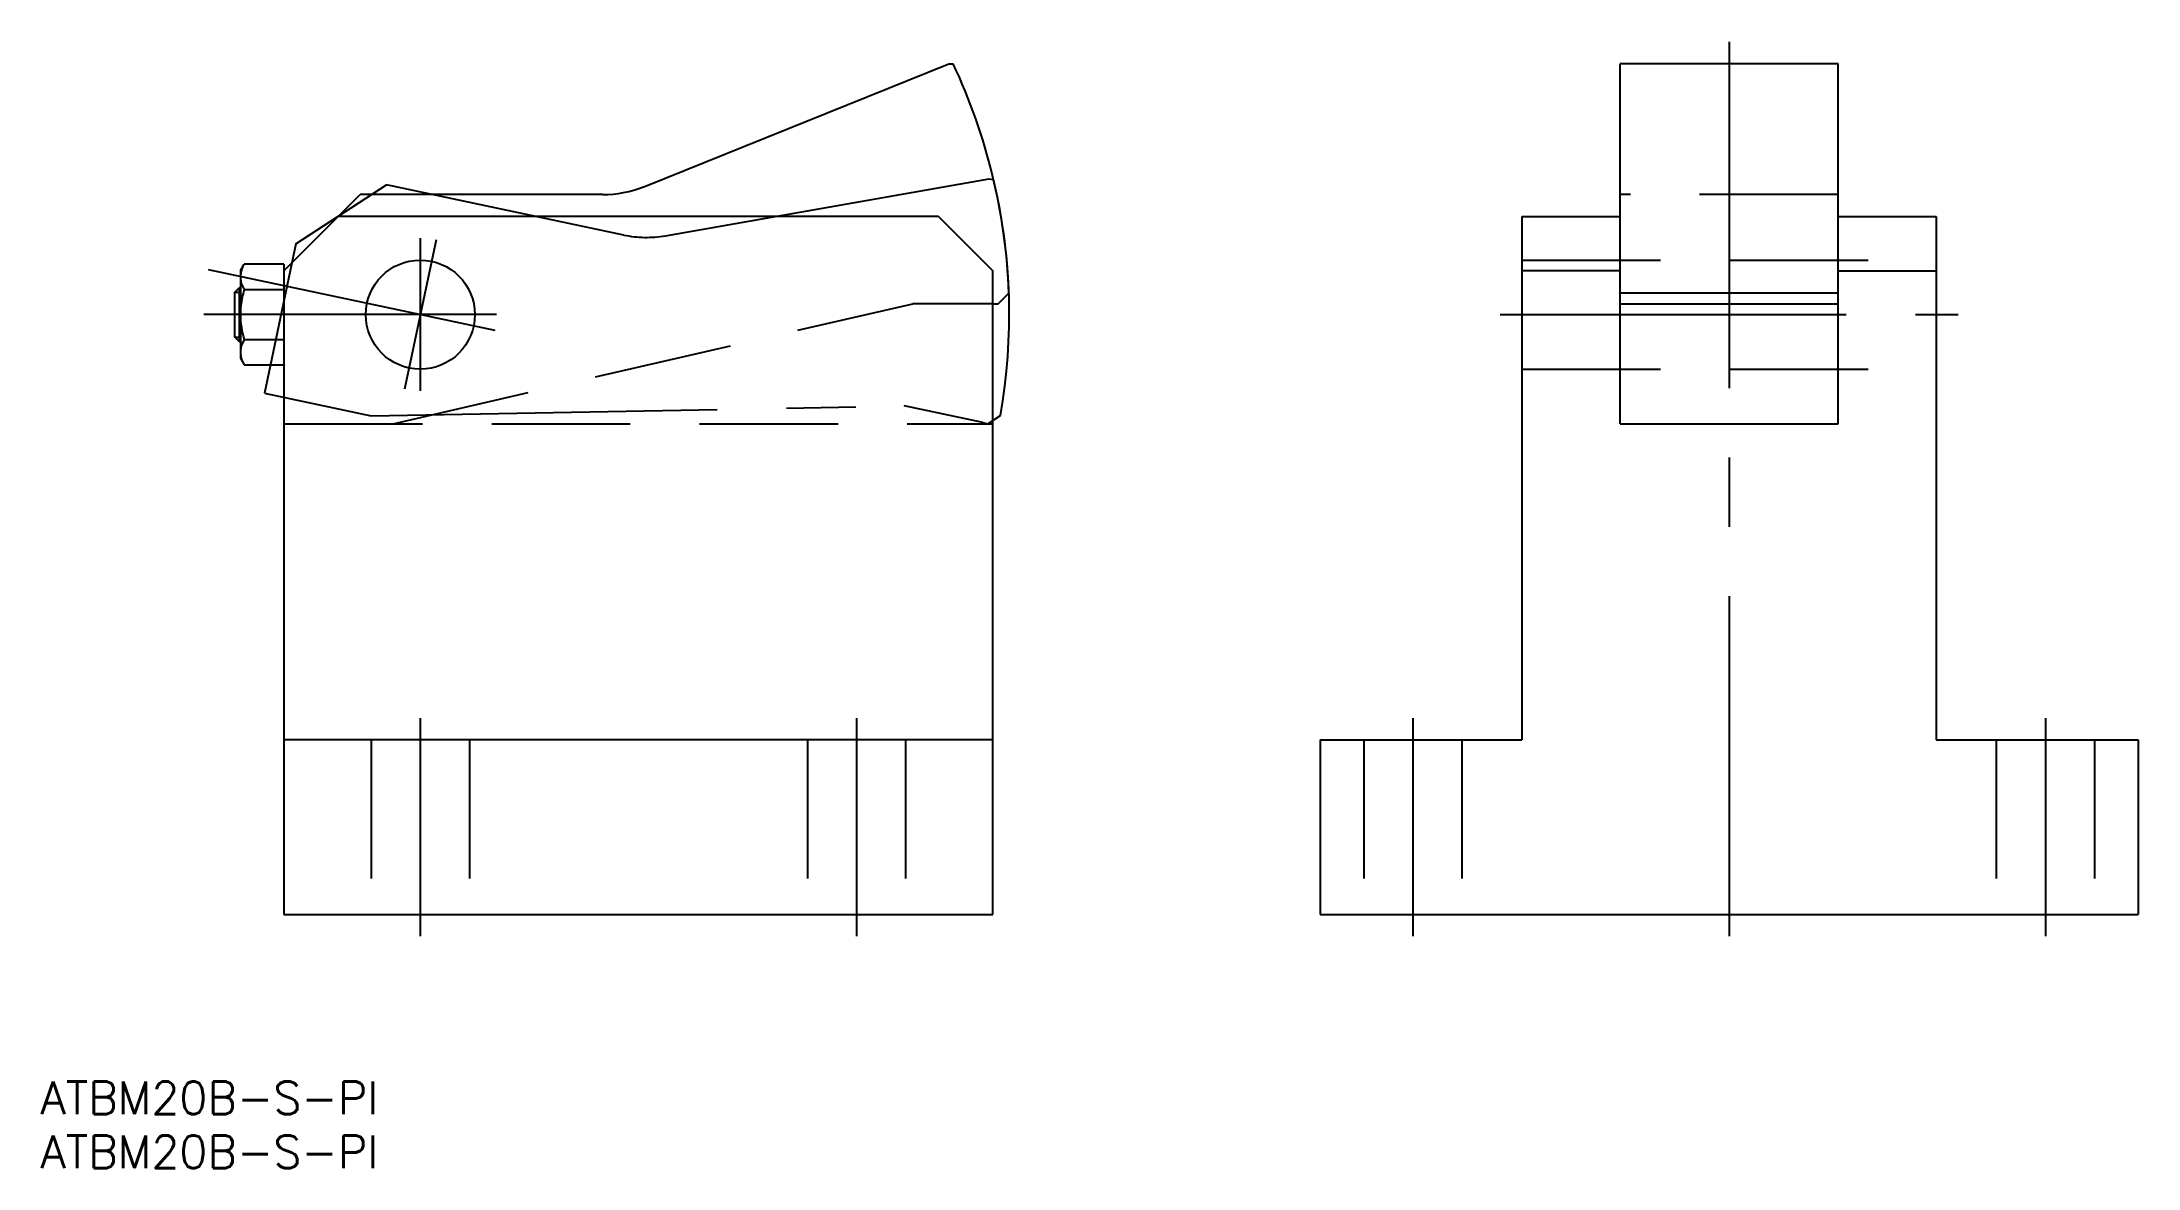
# Model space of a CAD drawing. Extents: x -22 to 170, y -23 to 80.
import ezdxf

# ---------------------------------------------------------------- set-up
doc = ezdxf.new("R2010")
doc.units = 0
for name, pattern in [('CENTER', [50.8, 31.75, -6.35, 6.35, -6.35]), ('DASHED', [19.05, 12.7, -6.35]), ('PHANTOM', [63.5, 31.75, -6.35, 6.35, -6.35, 6.35, -6.35])]:
    doc.linetypes.add(name, pattern=pattern)
doc.layers.get('0').update_dxf_attribs({"linetype": 'CONTINUOUS'})
doc.layers.add('CENTER', color=1, linetype='CENTER')
doc.styles.get("Standard").update_dxf_attribs({"font": 'txt.shx', "height": 3, "bigfont": 'bigfont.shx'})

# ---------------------------------------------------------------- blocks, each defined once
blk = doc.blocks.new('*U6')
at = {"color": 7, "linetype": 'CONTINUOUS'}
blk.add_text('ATBM20B-S-PI', height=3, dxfattribs=at).set_placement((-22.32, -18.31))
blk = doc.blocks.new('*U7')
at = {"color": 7, "linetype": 'CONTINUOUS'}
blk.add_text('ATBM20B-S-PI', height=3, dxfattribs=at).set_placement((-22.32, -23.25))

msp = doc.modelspace()

# ---------------------------------------------------------------- linework, layer by layer
at = {"color": 7, "linetype": 'CONTINUOUS'}
for p, q in [((32.98, 66.72), (60.96, 78)), ((60.96, 78), (61.36, 78)), ((122.5, 45), (122.5, 78)), ((142.5, 78), (122.5, 78)), ((142.5, 45), (142.5, 78)), ((0, 59), (7, 66)), ((29.24, 66), (7, 66)), ((60, 64), (5, 64)), ((60, 64), (65, 59)), ((113.5, 64), (122.5, 64)), ((113.5, 64), (113.5, 16)), ((142.5, 64), (151.5, 64)), ((151.5, 64), (151.5, 16)), ((-4, 59), (-3.64, 59.62)), ((0, 59.62), (-3.64, 59.62)), ((0, 59.62), (0, 0)), ((-4, 59), (-4, 51)), ((65, 0), (65, 59)), ((122.5, 59), (113.5, 59)), ((142.5, 59), (151.5, 59)), ((-4.5, 57.07), (-4.07, 57.5)), ((-4.5, 52.93), (-4.5, 57.07)), ((-4.07, 57.5), (-4, 57.5)), ((-4.07, 52.5), (-4.07, 57.5)), ((-3.64, 57.31), (0, 57.31)), ((65, 56), (65.49, 56)), ((65.49, 56), (66.46, 56.97)), ((142.5, 56.97), (122.5, 56.97)), ((122.5, 56), (142.5, 56)), ((-4.07, 52.5), (-4.5, 52.93)), ((-4.07, 52.5), (-4, 52.5)), ((0, 52.69), (-3.64, 52.69)), ((-4, 51), (-3.64, 50.38)), ((-3.64, 50.38), (0, 50.38)), ((122.5, 45), (142.5, 45)), ((65, 16), (0, 16)), ((95, 16), (113.5, 16)), ((95, 16), (95, 0)), ((151.5, 16), (170, 16)), ((170, 16), (170, 0)), ((0, 0), (65, 0)), ((95, 0), (170, 0))]:
    msp.add_line(p, q, dxfattribs=at)
at = {"color": 3, "linetype": 'PHANTOM'}
for p, q in [((34.97, 62.23), (64.67, 67.46)), ((64.67, 67.46), (65.06, 67.38)), ((1.1, 61.5), (9.4, 66.9)), ((31.16, 62.29), (9.4, 66.9)), ((1.1, 61.5), (-1.8, 47.81)), ((13.95, 61.85), (11.05, 48.15)), ((19.35, 53.55), (-6.93, 59.11)), ((-1.8, 47.81), (7.98, 45.73)), ((7.98, 45.73), (56.87, 46.63)), ((64.07, 45.1), (56.87, 46.63)), ((64.07, 45.1), (64.55, 45)), ((64.55, 45), (65.7, 45.75))]:
    msp.add_line(p, q, dxfattribs=at)
at = {"color": 3, "linetype": 'DASHED'}
for p, q in [((142.5, 66), (122.5, 66)), ((113.5, 60), (151.5, 60)), ((10, 45), (57.65, 56)), ((65, 56), (57.65, 56)), ((113.5, 50), (151.5, 50)), ((0, 45), (65, 45)), ((8, 16), (8, 0)), ((17, 16), (17, 0)), ((48, 16), (48, 0)), ((57, 16), (57, 0)), ((99, 16), (99, 0)), ((108, 16), (108, 0)), ((157, 16), (157, 0)), ((166, 16), (166, 0))]:
    msp.add_line(p, q, dxfattribs=at)
at = {"color": 3, "linetype": 'CONTINUOUS'}
for p, q in [((-4.5, 57.07), (-4, 57.07)), ((-4.5, 52.93), (-4, 52.93))]:
    msp.add_line(p, q, dxfattribs=at)
at = {"color": 7, "linetype": 'CONTINUOUS'}
msp.add_circle((12.5, 55), 5, dxfattribs=at)
for centre, radius, start, end in [((12.5, 55), 54, 2.0941, 25.2093), ((29.24, 76), 10, 270, 291.9505), ((-1.96, 58.46), 2.04, 154.3842, 214.3842), ((3.64, 55), 7.64, 162.412, 197.588), ((-1.96, 51.54), 2.04, 145.6158, 205.6158)]:
    msp.add_arc(centre, radius, start, end, dxfattribs=at)
at = {"color": 3, "linetype": 'PHANTOM'}
for centre, radius, start, end in [((12.5, 55), 54, 350.1373, 13.2525), ((33.23, 72.08), 10, 258.0432, 279.9937)]:
    msp.add_arc(centre, radius, start, end, dxfattribs=at)
at = {"layer": 'CENTER', "color": 1, "linetype": 'CENTER'}
for p, q in [((132.5, 80), (132.5, -2)), ((12.5, 62), (12.5, 48)), ((19.5, 55), (-7.36, 55)), ((111.5, 55), (153.5, 55)), ((12.5, 18), (12.5, -2)), ((52.5, 18), (52.5, -2)), ((103.5, 18), (103.5, -2)), ((161.5, 18), (161.5, -2))]:
    msp.add_line(p, q, dxfattribs=at)

# ---------------------------------------------------------------- block references
at = {"color": 7, "linetype": 'CONTINUOUS'}
for name in ['*U6', '*U7']:
    msp.add_blockref(name, (0, 0), dxfattribs=at)

doc.saveas('drawing.dxf')
